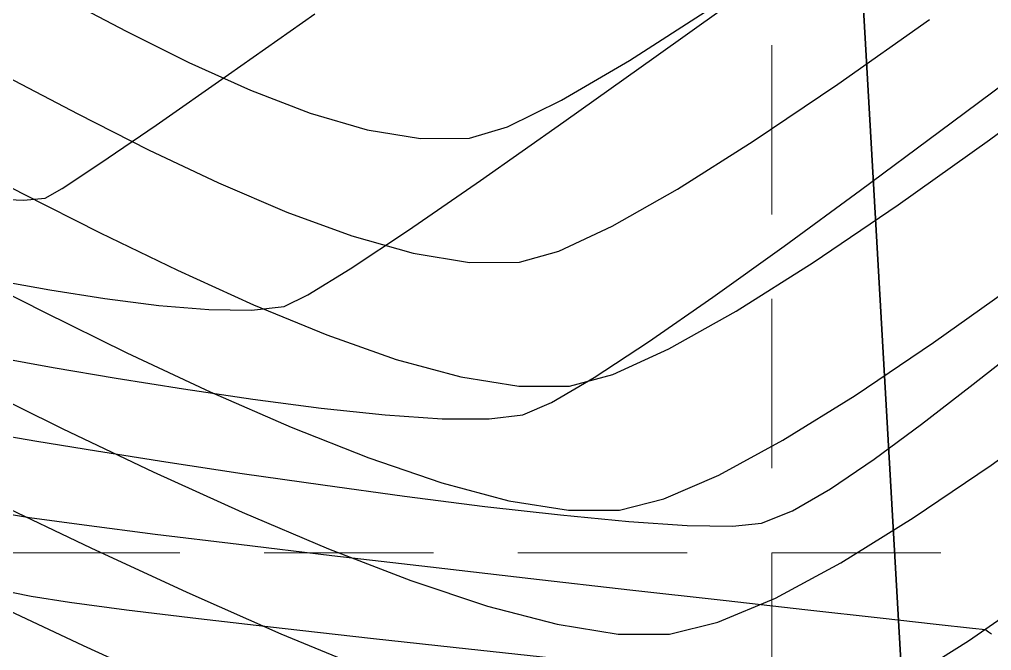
# Model space of a CAD drawing. Header units: inches. Extents: x 2547543 to 2548696, y 7125653 to 7126375.
# Drawn here: x 2547957.79 to 2547980.78, y 7125850.06 to 7125864.99 of the extents above; entities that cross this region are included whole.
import ezdxf

# ---------------------------------------------------------------- set-up
doc = ezdxf.new("R2010")
doc.units = ezdxf.units.IN
doc.header["$MEASUREMENT"] = 0
doc.linetypes.add('HIDDEN', pattern=[0.375, 0.25, -0.125])
for name, color, linetype in [('CONT-MJR', 6, 'Continuous'), ('CONT-MNR', 14, 'Continuous'), ('GRID', 254, 'HIDDEN'), ('V-AREA', 6, 'Continuous'), ('V-TOPO-MAJR-E', 6, 'Continuous'), ('V-TOPO-MINR-E', 14, 'Continuous')]:
    doc.layers.add(name, color=color, linetype=linetype)

msp = doc.modelspace()

# ---------------------------------------------------------------- linework, layer by layer
at = {"layer": 'CONT-MJR', "color": 35, "extrusion": (0.5935835920614558, -0.8047723400039413, 0), "elevation": -4222257.19203862}
msp.add_lwpolyline([(6280339.263805459, 575), (6280342.084626377, 575)], dxfattribs=at)
at = {"layer": 'CONT-MJR', "color": 35, "extrusion": (0.5800952269136043, -0.8145486650360761, 0), "elevation": -4326290.03099376}
msp.add_lwpolyline([(6209130.270268758, 575.0000000000005), (6209132.921104393, 575.0000000000005)], dxfattribs=at)
at = {"layer": 'CONT-MJR', "color": 35, "extrusion": (-0.4621230388761863, -0.8868158190626952, 0), "elevation": -7496796.18055844}
msp.add_lwpolyline([(-1033457.180620203, 575.0000000000009), (-1033455.137539391, 575.0000000000009)], dxfattribs=at)
at = {"layer": 'CONT-MJR', "color": 35, "extrusion": (-0.4526097159139385, -0.8917087220950033, 0), "elevation": -7507422.780738642}
msp.add_lwpolyline([(-953197.6108806995, 575.0000000000005), (-953195.5530011617, 575.0000000000005)], dxfattribs=at)
at = {"layer": 'CONT-MJR', "color": 35, "extrusion": (-0.5611839830269846, 0.8276910880237681, 0), "elevation": 4468126.549439856}
msp.add_lwpolyline([(-6107855.566887237, 575), (-6107857.994717497, 575)], dxfattribs=at)
at = {"layer": 'CONT-MJR', "color": 35, "extrusion": (-0.4368141768803914, -0.8995517633112095, 0), "elevation": -7523064.797015001}
msp.add_lwpolyline([(-820655.0011596391, 575), (-820652.9671436995, 575)], dxfattribs=at)
at = {"layer": 'CONT-MJR', "color": 35, "extrusion": (-0.5335018137781113, 0.8457989209590336, 0), "elevation": 4667693.936617645}
msp.add_lwpolyline([(-5956732.506473729, 575.0000000000009), (-5956734.659343796, 575.0000000000009)], dxfattribs=at)
at = {"layer": 'CONT-MJR', "color": 35, "extrusion": (0.4134114058245567, 0.9105443479228038, 0), "elevation": 7541767.045174383}
msp.add_lwpolyline([(625879.4363851282, 575.0000000000005), (625877.4640958393, 575.0000000000005)], dxfattribs=at)
at = {"layer": 'CONT-MJR', "color": 35, "extrusion": (-0.3799581545073791, -0.9250036761134232, 0), "elevation": -7559564.510490629}
msp.add_lwpolyline([(-350652.4995946018, 575), (-350650.6255568126, 575)], dxfattribs=at)
at = {"layer": 'CONT-MJR', "color": 35, "extrusion": (0.4901486771336632, -0.8716388439624063, 0), "elevation": -4962288.258320808}
msp.add_lwpolyline([(5713641.85006121, 575), (5713643.678157516, 575)], dxfattribs=at)
at = {"layer": 'CONT-MJR', "color": 35, "extrusion": (-0.3322125848478666, -0.9432045369211808, 0), "elevation": -7567607.208080854}
msp.add_lwpolyline([(35952.65881012194, 575), (35954.40032800799, 575)], dxfattribs=at)
at = {"layer": 'CONT-MJR', "color": 35, "extrusion": (0.4147440282274986, -0.9099381248467546, 0), "elevation": -5427332.485506944}
msp.add_lwpolyline([(5273903.171032479, 575.0000000000009), (5273904.629513173, 575.0000000000009)], dxfattribs=at)
at = {"layer": 'CONT-MJR', "color": 35, "elevation": 575}
for points in [[(2547966.705221545, 7125856.948029668), (2547968.228425584, 7125856.533168129)], [(2547970.802546044, 7125856.315286249), (2547971.824503535, 7125856.590417851)], [(2547968.228425584, 7125856.533168129), (2547969.603706836, 7125856.312190044)], [(2547969.603706836, 7125856.312190044), (2547970.802546044, 7125856.315286249)]]:
    msp.add_lwpolyline(points, dxfattribs=at)
at = {"layer": 'CONT-MNR', "color": 35, "extrusion": (-0.4683629808908004, -0.8835361442131746, 0), "elevation": -7489329.315966343}
msp.add_lwpolyline([(-1086277.886579957, 577.0000000000005), (-1086276.201173791, 577.0000000000005)], dxfattribs=at)
at = {"layer": 'CONT-MNR', "color": 35}
for points, elevation in [([(2547972.220600442, 7125864.016505028), (2547974.117104502, 7125865.234850901)], 577), ([(2547970.611544378, 7125863.073975098), (2547972.220600442, 7125864.016505028)], 577), ([(2547957.506062132, 7125863.627299219), (2547959.172998637, 7125862.75043668)], 576), ([(2547967.27812513, 7125862.170568267), (2547968.436511427, 7125862.176986943)], 577), ([(2547962.502251622, 7125861.119842715), (2547964.114043593, 7125860.429733314)], 576), ([(2547970.550785902, 7125859.507512565), (2547971.808048733, 7125860.095592692)], 576), ([(2547967.105647222, 7125859.45894475), (2547968.434934371, 7125859.241887615)], 576), ([(2547979.413290467, 7125857.343242137), (2547981.395271222, 7125858.7540424)], 574), ([(2547958.351669641, 7125858.081397193), (2547960.337302146, 7125857.106218936)], 574), ([(2547975.849731617, 7125855.037346307), (2547977.554106968, 7125856.092861848)], 574), ([(2547960.954730614, 7125854.289845731), (2547963.061727708, 7125853.333911676)], 573), ([(2547978.929993604, 7125853.200229655), (2547980.76973947, 7125854.450148435)], 573), ([(2547973.033448919, 7125853.64868856), (2547974.332175304, 7125854.211140286)], 574), ([(2547957.197971328, 7125853.583207985), (2547959.479807013, 7125852.49077367)], 572), ([(2547970.7790882, 7125853.382474691), (2547971.985563353, 7125853.384435901)], 574), ([(2547963.061727708, 7125853.333911676), (2547965.104628412, 7125852.467403995)], 573), ([(2547965.104628412, 7125852.467403995), (2547967.049458285, 7125851.718246241)], 573), ([(2547975.669689146, 7125851.304300926), (2547977.219962849, 7125852.139613739)], 573), ([(2547967.049458285, 7125851.718246241), (2547968.862242888, 7125851.114361967)], 573), ([(2547956.731552471, 7125851.386562644), (2547959.301130593, 7125850.180410308)], 571), ([(2547961.751600448, 7125851.44058578), (2547963.977382899, 7125850.459436754)], 572), ([(2547968.862242888, 7125851.114361967), (2547970.509007779, 7125850.683674726)], 573), ([(2547973.168580662, 7125850.453585555), (2547974.309214437, 7125850.73029145)], 573), ([(2547963.977382899, 7125850.459436754), (2547966.121185636, 7125849.57411903)], 572), ([(2547971.955778517, 7125850.454108071), (2547973.168580662, 7125850.453585555)], 573), ([(2547978.540316567, 7125849.231992011), (2547980.236095716, 7125850.292183831)], 572)]:
    msp.add_lwpolyline(points, dxfattribs=dict(at, elevation=elevation))
at = {"layer": 'CONT-MNR', "color": 35, "extrusion": (-0.5761215265593225, 0.8173640477993609, 0), "elevation": 4356480.115215869}
msp.add_lwpolyline([(-6187988.245590691, 576), (-6187990.901887665, 576)], dxfattribs=at)
at = {"layer": 'CONT-MNR', "color": 35, "extrusion": (-0.4461995256058905, -0.8949335077809293, 0), "elevation": -7514073.78220507}
msp.add_lwpolyline([(-899302.387302435, 577.0000000000009), (-899300.7302964805, 577.0000000000009)], dxfattribs=at)
at = {"layer": 'CONT-MNR', "color": 35, "extrusion": (-0.4106634668282911, -0.9117869910305636, 0), "elevation": -7543624.890926484}
msp.add_lwpolyline([(-603133.5780137787, 577), (-603131.9799024151, 577)], dxfattribs=at)
at = {"layer": 'CONT-MNR', "color": 35, "extrusion": (0.5590887642482204, -0.8291078058319062, 0), "elevation": -4483563.620507987}
msp.add_lwpolyline([(6096535.520478178, 576), (6096537.934163716, 576)], dxfattribs=at)
at = {"layer": 'CONT-MNR', "color": 35, "extrusion": (0.3573502469285267, 0.9339704497574435, 0), "elevation": 7565861.060152668}
msp.add_lwpolyline([(166706.6245001489, 577.0000000000009), (166705.1128910119, 577.0000000000009)], dxfattribs=at)
at = {"layer": 'CONT-MNR', "color": 35, "extrusion": (0.4406447073964572, -0.8976815926838929, 0), "elevation": -5274006.348914562}
msp.add_lwpolyline([(5427238.74394984, 577), (5427240.165861887, 577)], dxfattribs=at)
at = {"layer": 'CONT-MNR', "color": 35, "extrusion": (-0.278800669210046, -0.9603489922148253, 0), "elevation": -7553689.385010833}
msp.add_lwpolyline([(460239.9928005377, 577), (460241.3953047376, 577)], dxfattribs=at)
at = {"layer": 'CONT-MNR', "color": 35, "extrusion": (-0.4512668242461684, -0.8923890706047322, 0), "elevation": -7508851.481427062}
msp.add_lwpolyline([(-941894.5350725716, 576.0000000000005), (-941892.6594139575, 576.0000000000005)], dxfattribs=at)
at = {"layer": 'CONT-MNR', "color": 35, "extrusion": (-0.1631957643594611, -0.9865937069002272, 0), "elevation": -7446148.241237575}
msp.add_lwpolyline([(1350896.67876267, 577.0000000000009), (1350897.958339897, 577.0000000000009)], dxfattribs=at)
at = {"layer": 'CONT-MNR', "color": 35, "extrusion": (0.2881763564381598, -0.9575773533193164, 0), "elevation": -6089299.983204084}
msp.add_lwpolyline([(4493381.87042036, 577.0000000000009), (4493382.808839253, 577.0000000000009)], dxfattribs=at)
at = {"layer": 'CONT-MNR', "color": 35, "extrusion": (0.5340554458391424, -0.8454494548874906, 0), "elevation": -4663796.231355221}
msp.add_lwpolyline([(5959787.541189795, 576.0000000000009), (5959789.661052785, 576.0000000000009)], dxfattribs=at)
at = {"layer": 'CONT-MNR', "color": 35, "extrusion": (0.4280942319075784, 0.9037341028241994, 0), "elevation": 7530651.756321623}
msp.add_lwpolyline([(747861.2685500816, 576.0000000000009), (747859.436777072, 576.0000000000009)], dxfattribs=at)
at = {"layer": 'CONT-MNR', "color": 35, "extrusion": (0.4943971497037703, -0.869236134985648, 0), "elevation": -4934345.088516596}
msp.add_lwpolyline([(5737794.086929537, 576), (5737795.863496399, 576)], dxfattribs=at)
at = {"layer": 'CONT-MNR', "color": 35, "extrusion": (0.3434558274908345, 0.9391688317669973, 0), "elevation": 7567499.138333107}
msp.add_lwpolyline([(54449.81010769447, 576.0000000000009), (54448.1672870433, 576.0000000000009)], dxfattribs=at)
at = {"layer": 'CONT-MNR', "color": 35, "extrusion": (0.2701914847379514, 0.9628066065285913, 0), "elevation": 7549263.579604545}
msp.add_lwpolyline([(-527851.5106065187, 576.0000000000009), (-527853.0152884228, 576.0000000000009)], dxfattribs=at)
at = {"layer": 'CONT-MNR', "color": 35, "extrusion": (0.2702280696613994, -0.9627963389871578, 0), "elevation": -6172218.282476962}
msp.add_lwpolyline([(4378783.010295095, 576.0000000000009), (4378783.97753721, 576.0000000000009)], dxfattribs=at)
at = {"layer": 'CONT-MNR', "color": 35, "extrusion": (0.003586842234455899, -0.9999935672607025, 0), "elevation": -7116674.24229836}
msp.add_lwpolyline([(2573511.377403282, 576), (2573512.562005267, 576)], dxfattribs=at)
at = {"layer": 'CONT-MNR', "color": 35, "extrusion": (-0.451997977013912, -0.8920189621164626, 0), "elevation": -7508072.550427511}
msp.add_lwpolyline([(-948048.4850836382, 574), (-948046.2729074415, 574)], dxfattribs=at)
at = {"layer": 'CONT-MNR', "color": 35, "extrusion": (0.5580712482141393, -0.8297930355918353, 0), "elevation": -4491032.74444432}
msp.add_lwpolyline([(6091029.433580022, 574.0000000000005), (6091031.67411883, 574.0000000000005)], dxfattribs=at)
at = {"layer": 'CONT-MNR', "color": 35, "extrusion": (-0.4243145638173567, -0.9055148540650707, 0), "elevation": -7533706.136772672}
msp.add_lwpolyline([(-716389.0168543588, 574), (-716386.8445515074, 574)], dxfattribs=at)
at = {"layer": 'CONT-MNR', "color": 35, "extrusion": (-0.4419522780755519, -0.8970385632200156, 0), "elevation": -7518243.210444639}
msp.add_lwpolyline([(-863673.0475175991, 573.0000000000005), (-863670.669396257, 573.0000000000005)], dxfattribs=at)
at = {"layer": 'CONT-MNR', "color": 35, "extrusion": (-0.4010793454222556, -0.9160433170301802, 0), "elevation": -7549527.989101497}
msp.add_lwpolyline([(-523989.8930951594, 574.0000000000009), (-523987.7997846561, 574.0000000000009)], dxfattribs=at)
at = {"layer": 'CONT-MNR', "color": 35, "extrusion": (0.586184893444516, -0.8101773081847218, 0), "elevation": -4279617.740928975}
msp.add_lwpolyline([(6241384.432895349, 573.0000000000009), (6241386.826715833, 573.0000000000009)], dxfattribs=at)
at = {"layer": 'CONT-MNR', "color": 35, "extrusion": (-0.4298513179456987, -0.9028996868203831, 0), "elevation": -7529175.981094529}
msp.add_lwpolyline([(-762507.0768730599, 573), (-762504.7099223626, 573)], dxfattribs=at)
at = {"layer": 'CONT-MNR', "color": 35, "extrusion": (-0.3687040659398151, -0.9295468313965942, 0), "elevation": -7563261.025328436}
msp.add_lwpolyline([(-258879.7699664445, 574.0000000000005), (-258877.7935578991, 574.0000000000005)], dxfattribs=at)
at = {"layer": 'CONT-MNR', "color": 35, "extrusion": (0.4781597474203869, -0.8782728823929792, 0), "elevation": -5040105.754423758}
msp.add_lwpolyline([(5645113.41073627, 574), (5645115.138623292, 574)], dxfattribs=at)
at = {"layer": 'CONT-MNR', "color": 35, "extrusion": (-0.3230465134906562, -0.9463830884591774, 0), "elevation": -7566899.851455912}
msp.add_lwpolyline([(109369.498883124, 574), (109371.322516839, 574)], dxfattribs=at)
at = {"layer": 'CONT-MNR', "color": 35, "extrusion": (-0.2568112929940587, -0.9664615666392118, 0), "elevation": -7541210.947998893}
msp.add_lwpolyline([(632513.1507995138, 574.0000000000005), (632514.7893939205, 574.0000000000005)], dxfattribs=at)
at = {"layer": 'CONT-MNR', "color": 35, "extrusion": (-0.1566939540506208, -0.9876472066299696, 0), "elevation": -7437080.804236621}
msp.add_lwpolyline([(1399916.651903083, 574), (1399918.080056299, 574)], dxfattribs=at)
at = {"layer": 'CONT-MNR', "color": 35, "extrusion": (0.2445218775070548, -0.969643775528119, 0), "elevation": -6286504.485798928}
msp.add_lwpolyline([(4213052.224423796, 574.0000000000009), (4213053.305115068, 574.0000000000009)], dxfattribs=at)
at = {"layer": 'CONT-MNR', "color": 35, "extrusion": (0.5270821180041378, -0.8498143567157902, 0), "elevation": -4712658.222353376}
msp.add_lwpolyline([(5921216.860441145, 573.0000000000009), (5921218.872681515, 573.0000000000009)], dxfattribs=at)
at = {"layer": 'CONT-MNR', "color": 35, "extrusion": (0.4196074700918024, 0.9077056632208246, 0), "elevation": 7537319.492369729}
msp.add_lwpolyline([(677263.686422897, 572.0000000000005), (677261.1836364465, 572.0000000000005)], dxfattribs=at)
at = {"layer": 'CONT-MNR', "color": 35, "extrusion": (0.5681871575885805, -0.8228993583369776, 0), "elevation": -4416127.985104336}
msp.add_lwpolyline([(6145547.924256152, 572.0000000000005), (6145550.111910104, 572.0000000000005)], dxfattribs=at)
at = {"layer": 'CONT-MNR', "color": 35, "extrusion": (0.3887345437378808, -0.9213498002956868, 0), "elevation": -5574915.516742589}
msp.add_lwpolyline([(5117639.953337356, 573.0000000000009), (5117641.42994777, 573.0000000000009)], dxfattribs=at)
at = {"layer": 'CONT-MNR', "color": 35, "extrusion": (-0.1567146109077525, -0.9876439291202228, 0), "elevation": -7437107.374472112}
msp.add_lwpolyline([(1399762.68752007, 573), (1399764.152390856, 573)], dxfattribs=at)
at = {"layer": 'CONT-MNR', "color": 35, "extrusion": (-0.4144806839399712, -0.9100581094856821, 0), "elevation": -7541017.657446229}
msp.add_lwpolyline([(-634736.2317968635, 571), (-634733.4242018196, 571)], dxfattribs=at)
at = {"layer": 'GRID', "color": 252, "linetype": 'HIDDEN', "lineweight": 0, "ltscale": 16}
for p, q in [((2547975.583313596, 7126356.376313465), (2547975.583313596, 7125726.296813901)), ((2547561.583313602, 7125852.376313472), (2548677.583313586, 7125852.376313472))]:
    msp.add_line(p, q, dxfattribs=at)
at = {"layer": 'V-AREA', "color": 7}
for p, q in [((2547975.737416676, 7125900.366204984), (2547980.736720876, 7125813.222181662)), ((2547980.005037793, 7125825.976318061), (2547975.737416676, 7125900.366204984))]:
    msp.add_line(p, q, dxfattribs=at)
at = {"layer": 'V-TOPO-MAJR-E', "color": 35, "elevation": 575}
for points in [[(2547979.549821532, 7125862.332710167), (2547981.428184742, 7125863.731190596)], [(2547977.680802458, 7125860.949218659), (2547979.549821532, 7125862.332710167)], [(2547975.875333616, 7125859.62851097), (2547977.680802458, 7125860.949218659)], [(2547972.671871013, 7125857.366626638), (2547974.187621102, 7125858.418381996)], [(2547958.591986437, 7125856.759682811), (2547960.077760645, 7125856.505719124)], [(2547970.373082495, 7125855.929416358), (2547971.382289445, 7125856.521039792)], [(2547961.6758767, 7125856.24865344), (2547963.316240038, 7125856.006314933)], [(2547968.898274956, 7125855.540816211), (2547969.69845626, 7125855.639551234)], [(2547967.789868118, 7125855.545954245), (2547968.898274956, 7125855.540816211)]]:
    msp.add_lwpolyline(points, dxfattribs=at)
at = {"layer": 'V-TOPO-MAJR-E', "color": 35, "extrusion": (0.5827103362072553, -0.8126799272021105, 0), "elevation": -4306311.205187128}
msp.add_lwpolyline([(6222998.832049446, 575), (6223000.908774193, 575)], dxfattribs=at)
at = {"layer": 'V-TOPO-MAJR-E', "color": 35, "extrusion": (0.5483386360826392, -0.83625638423813, 0), "elevation": -4561891.856342245}
msp.add_lwpolyline([(6038139.780963141, 575), (6038141.323051898, 575)], dxfattribs=at)
at = {"layer": 'V-TOPO-MAJR-E', "color": 35, "extrusion": (-0.1760055487447612, -0.9843891744686425, 0), "elevation": -7463071.103207463}
msp.add_lwpolyline([(1253991.20167464, 575.0000000000005), (1253992.525681276, 575.0000000000005)], dxfattribs=at)
at = {"layer": 'V-TOPO-MAJR-E', "color": 35, "extrusion": (-0.1588139618175252, -0.9873085260098902, 0), "elevation": -7440070.517721598}
msp.add_lwpolyline([(1383937.205689468, 575.0000000000009), (1383938.824348694, 575.0000000000009)], dxfattribs=at)
at = {"layer": 'V-TOPO-MAJR-E', "color": 35, "extrusion": (-0.129009004067228, -0.9916434222388519, 0), "elevation": -7395018.446311378}
msp.add_lwpolyline([(1607371.476154162, 575), (1607373.10225889, 575)], dxfattribs=at)
at = {"layer": 'V-TOPO-MAJR-E', "color": 35, "extrusion": (0.3947700916039305, -0.9187799381652956, 0), "elevation": -5541230.972618089}
msp.add_lwpolyline([(5154098.125576717, 575), (5154098.859839847, 575)], dxfattribs=at)
at = {"layer": 'V-TOPO-MAJR-E', "color": 35, "extrusion": (-0.1046638447691649, -0.9945076568826084, 0), "elevation": -7353397.957273779}
msp.add_lwpolyline([(1788151.166180526, 575.0000000000005), (1788152.689119243, 575.0000000000005)], dxfattribs=at)
at = {"layer": 'V-TOPO-MAJR-E', "color": 35, "extrusion": (-0.06756110126901106, -0.997715138501626, 0), "elevation": -7281717.462855781}
msp.add_lwpolyline([(2060714.038575887, 575.0000000000009), (2060715.388197393, 575.0000000000009)], dxfattribs=at)
at = {"layer": 'V-TOPO-MINR-E', "color": 35}
for points, elevation in [([(2547972.847713171, 7125864.114451017), (2547975.181065916, 7125865.790941813)], 576), ([(2547970.668110755, 7125862.561330888), (2547972.847713171, 7125864.114451017)], 576), ([(2547961.024559668, 7125862.488921328), (2547962.736101252, 7125863.681123107)], 577), ([(2547958.805467599, 7125860.990554267), (2547959.69676236, 7125861.579083215)], 577), ([(2547958.403433654, 7125860.762279976), (2547958.805467599, 7125860.990554267)], 577), ([(2547958.51351915, 7125858.592601943), (2547959.809716436, 7125858.389934303)], 576), ([(2547964.050944957, 7125858.200915606), (2547964.615542294, 7125858.47091439)], 576), ([(2547959.809716436, 7125858.389934303), (2547961.087240724, 7125858.225825625)], 576), ([(2547963.283538049, 7125858.107710049), (2547964.050944957, 7125858.200915606)], 576), ([(2547957.102325997, 7125855.19975422), (2547958.209355839, 7125855.012377316)], 574), ([(2547959.617082439, 7125854.783499364), (2547961.257838966, 7125854.526147748)], 574), ([(2547964.967774485, 7125853.978133067), (2547966.901619817, 7125853.71352477)], 574), ([(2547976.074270327, 7125853.369149402), (2547976.97554928, 7125853.890866788)], 574), ([(2547966.901619817, 7125853.71352477), (2547968.797827758, 7125853.47255235)], 574), ([(2547957.217658956, 7125853.340535246), (2547958.035471348, 7125853.209367972)], 573), ([(2547968.797827758, 7125853.47255235), (2547970.588731478, 7125853.268243191)], 574), ([(2547972.206664149, 7125853.113624677), (2547973.58395894, 7125853.021724195)], 574), ([(2547974.652949021, 7125853.005569129), (2547975.345967563, 7125853.078186864)], 574), ([(2547969.889251694, 7125851.768236945), (2547972.225760139, 7125851.502067685)], 573), ([(2547974.437679757, 7125851.2522012), (2547976.439624198, 7125851.027534685)], 573), ([(2547962.031485312, 7125850.818906138), (2547964.007351376, 7125850.591787633)], 572), ([(2547980.331742945, 7125850.593706899), (2547980.639923164, 7125850.558812201)], 573), ([(2547966.164990414, 7125850.351343618), (2547968.416689105, 7125850.10475817)], 572), ([(2547980.711102312, 7125850.507586117), (2547980.782321751, 7125850.456814173)], 573)]:
    msp.add_lwpolyline(points, dxfattribs=dict(at, elevation=elevation))
at = {"layer": 'V-TOPO-MINR-E', "color": 35, "extrusion": (0.5750340781861636, -0.8181294573138099, 0), "elevation": -4364713.583122758}
msp.add_lwpolyline([(6182177.823697216, 577), (6182180.320279596, 577)], dxfattribs=at)
at = {"layer": 'V-TOPO-MINR-E', "color": 35, "extrusion": (0.5753358381857633, -0.8179172777849147, 0), "elevation": -4362427.268022961}
msp.add_lwpolyline([(6183790.934390833, 576.0000000000009), (6183793.342256817, 576.0000000000009)], dxfattribs=at)
at = {"layer": 'V-TOPO-MINR-E', "color": 35, "extrusion": (0.5652530309195324, -0.8249175783290608, 0), "elevation": -4438006.536069687}
msp.add_lwpolyline([(6129771.598223086, 577), (6129773.207835176, 577)], dxfattribs=at)
at = {"layer": 'V-TOPO-MINR-E', "color": 35, "extrusion": (0.5673216374796725, -0.8234963021455429, 0), "elevation": -4422602.553658339}
msp.add_lwpolyline([(6140895.964331799, 576.0000000000009), (6140898.032162664, 576.0000000000009)], dxfattribs=at)
at = {"layer": 'V-TOPO-MINR-E', "color": 35, "extrusion": (-0.04923262783096153, -0.9987873389049634, 0), "elevation": -7242662.120628101}
msp.add_lwpolyline([(2194042.539680407, 577.0000000000009), (2194043.231661432, 577.0000000000009)], dxfattribs=at)
at = {"layer": 'V-TOPO-MINR-E', "color": 35, "extrusion": (0.09701948123931439, -0.99528248264503, 0), "elevation": -6845042.78794434}
msp.add_lwpolyline([(3227285.163599842, 577.0000000000009), (3227285.679985703, 577.0000000000009)], dxfattribs=at)
at = {"layer": 'V-TOPO-MINR-E', "color": 35, "extrusion": (0.5532787745186246, -0.8329961570542622, 0), "elevation": -4526077.941137126}
msp.add_lwpolyline([(6065032.149114061, 576.0000000000009), (6065033.805604362, 576.0000000000009)], dxfattribs=at)
at = {"layer": 'V-TOPO-MINR-E', "color": 35, "extrusion": (-0.5239790047597127, 0.8517311797574519, 0), "elevation": 4734235.878801735}
msp.add_lwpolyline([(-5903981.137624371, 576.0000000000005), (-5903982.312211104, 576.0000000000005)], dxfattribs=at)
at = {"layer": 'V-TOPO-MINR-E', "color": 35, "extrusion": (-0.1729684255037088, -0.9849273697987929, 0), "elevation": -7459169.533501742}
msp.add_lwpolyline([(1277004.277801565, 576.0000000000009), (1277005.535952427, 576.0000000000009)], dxfattribs=at)
at = {"layer": 'V-TOPO-MINR-E', "color": 35, "extrusion": (-0.08584340053059764, -0.9963086422315846, 0), "elevation": -7318279.777855482}
msp.add_lwpolyline([(1926847.749483915, 576.0000000000009), (1926848.93703582, 576.0000000000009)], dxfattribs=at)
at = {"layer": 'V-TOPO-MINR-E', "color": 35, "extrusion": (-0.01596047464060813, -0.9998726235122385, 0), "elevation": -7165617.144304114}
msp.add_lwpolyline([(2433905.642045205, 576.0000000000009), (2433906.655303369, 576.0000000000009)], dxfattribs=at)
at = {"layer": 'V-TOPO-MINR-E', "color": 35, "extrusion": (0.6186299164478813, -0.7856825226996508, 0), "elevation": -4022403.931145995}
msp.add_lwpolyline([(6410171.464616206, 574), (6410172.935124847, 574)], dxfattribs=at)
at = {"layer": 'V-TOPO-MINR-E', "color": 35, "extrusion": (0.6108140415816008, -0.7917740881127334, 0), "elevation": -4085726.24598089}
msp.add_lwpolyline([(6369996.39004218, 574), (6369997.851960517, 574)], dxfattribs=at)
at = {"layer": 'V-TOPO-MINR-E', "color": 35, "extrusion": (0.5934268321914139, -0.8048879393028966, 0), "elevation": -4223475.899978071}
msp.add_lwpolyline([(6279510.082558295, 574.0000000000005), (6279511.46894023, 574.0000000000005)], dxfattribs=at)
at = {"layer": 'V-TOPO-MINR-E', "color": 35, "extrusion": (-0.1604796688797452, -0.9870391460708371, 0), "elevation": -7442393.33619836}
msp.add_lwpolyline([(1371379.642315383, 574.0000000000005), (1371381.068526902, 574.0000000000005)], dxfattribs=at)
at = {"layer": 'V-TOPO-MINR-E', "color": 35, "extrusion": (-0.149346932824072, -0.9887848571130337, 0), "elevation": -7426467.248258084}
msp.add_lwpolyline([(1455160.991031151, 574.0000000000009), (1455162.817636416, 574.0000000000009)], dxfattribs=at)
at = {"layer": 'V-TOPO-MINR-E', "color": 35, "extrusion": (0.5613472822497337, -0.8275803457736522, 0), "elevation": -4466916.676476576}
msp.add_lwpolyline([(6108734.38179514, 574), (6108735.626957702, 574)], dxfattribs=at)
at = {"layer": 'V-TOPO-MINR-E', "color": 35, "extrusion": (-0.143073383071787, -0.9897120829091629, 0), "elevation": -7417089.751092514}
msp.add_lwpolyline([(1502229.755902825, 574), (1502231.679508614, 574)], dxfattribs=at)
at = {"layer": 'V-TOPO-MINR-E', "color": 35, "extrusion": (0.3709965067890838, -0.9286342616715675, 0), "elevation": -5672021.35930345}
msp.add_lwpolyline([(5009803.804059509, 574), (5009804.588332497, 574)], dxfattribs=at)
at = {"layer": 'V-TOPO-MINR-E', "color": 35, "extrusion": (-0.1359488758017587, -0.9907158538997134, 0), "elevation": -7406087.777595394}
msp.add_lwpolyline([(1555550.687870702, 573.0000000000009), (1555551.990896207, 573.0000000000009)], dxfattribs=at)
at = {"layer": 'V-TOPO-MINR-E', "color": 35, "extrusion": (-0.095132059092615, -0.9954646610165524, 0), "elevation": -7335928.796738854}
msp.add_lwpolyline([(1858517.584191913, 574.0000000000009), (1858519.209495887, 574.0000000000009)], dxfattribs=at)
at = {"layer": 'V-TOPO-MINR-E', "color": 35, "extrusion": (-0.1265903486044499, -0.9919550814629683, 0), "elevation": -7391073.184430882}
msp.add_lwpolyline([(1625396.981729619, 573.0000000000009), (1625398.674001111, 573.0000000000009)], dxfattribs=at)
at = {"layer": 'V-TOPO-MINR-E', "color": 35, "extrusion": (-0.01511073093402862, -0.9998858263875128, 0), "elevation": -7163541.180596866}
msp.add_lwpolyline([(2440005.824923628, 574), (2440006.894035773, 574)], dxfattribs=at)
at = {"layer": 'V-TOPO-MINR-E', "color": 35, "extrusion": (-0.1214607110533512, -0.9925962400041694, 0), "elevation": -7382571.869378211}
msp.add_lwpolyline([(1663585.363160955, 573.0000000000009), (1663587.358937441, 573.0000000000009)], dxfattribs=at)
at = {"layer": 'V-TOPO-MINR-E', "color": 35, "extrusion": (-0.1182275463721645, -0.9929865292534527, 0), "elevation": -7377115.029094952}
msp.add_lwpolyline([(1687620.856369211, 573.0000000000009), (1687623.069850211, 573.0000000000009)], dxfattribs=at)
at = {"layer": 'V-TOPO-MINR-E', "color": 35, "extrusion": (-0.1160090290397671, -0.9932481589115837, 0), "elevation": -7373326.658476646}
msp.add_lwpolyline([(1704098.519976714, 573.0000000000009), (1704100.865339271, 573.0000000000009)], dxfattribs=at)
at = {"layer": 'V-TOPO-MINR-E', "color": 35, "extrusion": (-0.1143989334878905, -0.9934348916848217, 0), "elevation": -7370554.81743022}
msp.add_lwpolyline([(1716049.957055048, 573.0000000000009), (1716052.34846584, 573.0000000000009)], dxfattribs=at)
at = {"layer": 'V-TOPO-MINR-E', "color": 35, "extrusion": (-0.2012874951528114, -0.979532206869742, 0), "elevation": -7492872.995188854}
msp.add_lwpolyline([(1061461.385109153, 572), (1061462.224178532, 572)], dxfattribs=at)
at = {"layer": 'V-TOPO-MINR-E', "color": 35, "extrusion": (-0.1122497101341158, -0.993680030278765, 0), "elevation": -7366825.480107957}
msp.add_lwpolyline([(1731994.352876936, 573.0000000000009), (1731996.578864729, 573.0000000000009)], dxfattribs=at)
at = {"layer": 'V-TOPO-MINR-E', "color": 35, "extrusion": (-0.1573033716171759, -0.9875503274658304, 0), "elevation": -7437939.22806324}
msp.add_lwpolyline([(1395316.385278446, 572.0000000000009), (1395317.300945419, 572.0000000000009)], dxfattribs=at)
at = {"layer": 'V-TOPO-MINR-E', "color": 35, "extrusion": (-0.131459493696423, -0.9913215429501571, 0), "elevation": -7398963.207743487}
msp.add_lwpolyline([(1589085.831897604, 572), (1589087.192889064, 572)], dxfattribs=at)
at = {"layer": 'V-TOPO-MINR-E', "color": 35, "extrusion": (-0.1202023617086518, -0.9927494105964821, 0), "elevation": -7380455.25419604}
msp.add_lwpolyline([(1672941.988520821, 572.0000000000009), (1672943.70736321, 572.0000000000009)], dxfattribs=at)
at = {"layer": 'V-TOPO-MINR-E', "color": 35, "extrusion": (-0.1109774323175532, -0.993822926640457, 0), "elevation": -7364602.005863547}
msp.add_lwpolyline([(1741428.752125056, 573.0000000000009), (1741430.469315176, 573.0000000000009)], dxfattribs=at)
at = {"layer": 'V-TOPO-MINR-E', "color": 35, "extrusion": (-0.1106240390891112, -0.9938623254634472, 0), "elevation": -7363982.317776239}
msp.add_lwpolyline([(1744049.084087814, 573.0000000000009), (1744050.418110645, 573.0000000000009)], dxfattribs=at)
at = {"layer": 'V-TOPO-MINR-E', "color": 35, "extrusion": (-0.1107529074493014, -0.9938479730278301, 0), "elevation": -7364206.588637642}
msp.add_lwpolyline([(1743080.192964228, 572), (1743082.363959286, 572)], dxfattribs=at)
at = {"layer": 'V-TOPO-MINR-E', "color": 35, "extrusion": (-0.1106155282953129, -0.9938632727392379, 0), "elevation": -7363967.382594199}
msp.add_lwpolyline([(1744113.478395768, 573.0000000000005), (1744114.343404894, 573.0000000000005)], dxfattribs=at)
at = {"layer": 'V-TOPO-MINR-E', "color": 35, "extrusion": (-0.5841327161937206, -0.8116581607254043, 0), "elevation": -7272113.610176938}
msp.add_lwpolyline([(-2094353.162345539, 573), (-2094353.074649571, 573)], dxfattribs=at)
at = {"layer": 'V-TOPO-MINR-E', "color": 35, "extrusion": (-0.1081040531446699, -0.9941395846125907, 0), "elevation": -7359535.376284572}
msp.add_lwpolyline([(1762702.984947579, 572), (1762705.256303691, 572)], dxfattribs=at)

doc.saveas('drawing.dxf')
